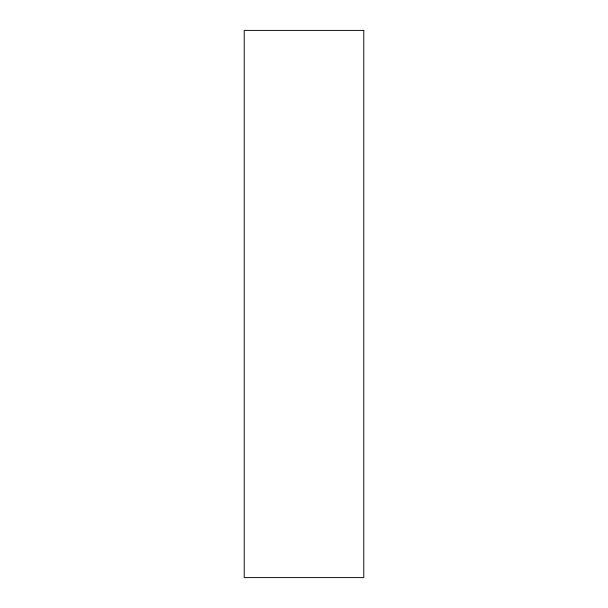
<?xml version="1.0" encoding="UTF-8"?>
<svg xmlns="http://www.w3.org/2000/svg" width="608" height="608" viewBox="0 0 608 608"><rect width="100%" height="100%" fill="white"/><g stroke="black" fill="none" stroke-linecap="round" stroke-linejoin="round"><path stroke-width="0.91" d="M363.789 30.4L244.211 30.4L244.211 577.6L363.789 577.6L363.789 30.4"/></g></svg>
